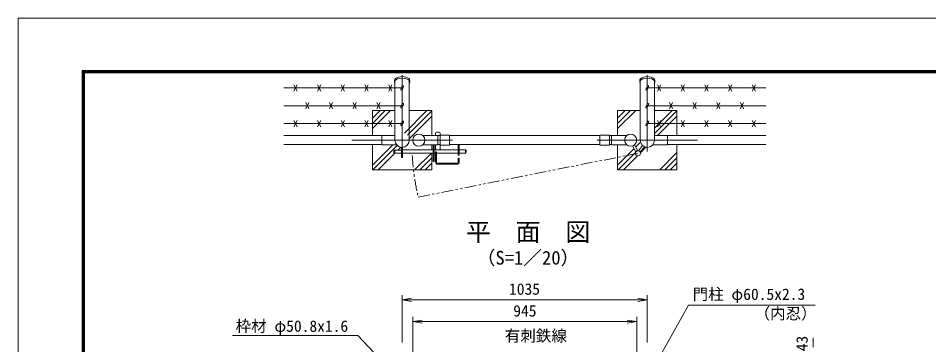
# Model space of a CAD drawing. Units: millimetres, scale not verified. Extents: x -4200 to 4200, y -2970 to 2970.
# Drawn here: x -4200 to -356, y 1594 to 2970 of the extents above; entities that cross this region are included whole.
import ezdxf
from ezdxf.enums import TextEntityAlignment as Align

# ---------------------------------------------------------------- set-up
doc = ezdxf.new("R2010")
doc.units = ezdxf.units.MM
doc.header["$LTSCALE"] = 20
doc.linetypes.add('USER1', pattern=[50.8, 31.75, -6.35, 6.35, -6.35])
doc.linetypes.add('USER3', pattern=[5, 2.5, -0.5, 0.5, -0.5, 0.5, -0.5])
for name, color, linetype, lineweight in [('0-0_D-STR-TXT', 7, 'Continuous', 9), ('0-1_D-TTL', 7, 'Continuous', 9), ('0-2_D-TTL-TXT', 7, 'Continuous', 18), ('0-3_D-STR4', 7, 'Continuous', 9), ('0-4_D-BMK', 2, 'USER1', 13), ('0-5_D-STR1', 1, 'Continuous', 18), ('0-7_D-DCR-HCH', 7, 'Continuous', 9), ('0-8_D-STR3', 3, 'Continuous', 13), ('0-9_D-STR-DIM', 7, 'Continuous', 9), ('0-A_0', 7, 'Continuous', 9)]:
    doc.layers.add(name, color=color, linetype=linetype, lineweight=lineweight)
doc.styles.add('ＭＳ ゴシック', font='')
doc.styles.get('ＭＳ ゴシック').set_extended_font_data('MS Gothic')

# ---------------------------------------------------------------- blocks, each defined once
blk = doc.blocks.new('_Open')
at = {"layer": '0-A_0'}
blk.add_line((-20, 3.33), (0, 0), dxfattribs=at)
blk.add_lwpolyline([(-20, -3.33), (0, 0), (-20, 0)], dxfattribs=at)
blk = doc.blocks.new('MLeader8')
at = {"layer": '0-0_D-STR-TXT'}
blk.add_line((-2535.88, 1398.97), (-2513.21, 1365.35), dxfattribs=at)
for points in [[(-2540.72, 1394.38), (-2766.16, 1632.3), (-3288.23, 1632.3), (-3295.43, 1632.3)], [(-2545.56, 1389.8), (-2513.21, 1365.35), (-2540.72, 1394.38)]]:
    blk.add_lwpolyline(points, dxfattribs=at)
blk = doc.blocks.new('MLeader9')
at = {"layer": '0-0_D-STR-TXT'}
blk.add_line((-1505.64, 1505.51), (-1531.08, 1473.93), dxfattribs=at)
for points in [[(-1511.45, 1508.78), (-1369.94, 1760.04), (-842.86, 1760.04), (-835.66, 1760.04)], [(-1517.26, 1512.06), (-1531.08, 1473.93), (-1511.45, 1508.78)]]:
    blk.add_lwpolyline(points, dxfattribs=at)

msp = doc.modelspace()

# ---------------------------------------------------------------- linework, layer by layer
at = {"layer": '0-1_D-TTL', "color": 2, "lineweight": 18}
msp.add_lwpolyline([(-4200, 2970), (4200, 2970), (4200, -2970), (-4200, -2970)], close=True, dxfattribs=at)
at = {"layer": '0-1_D-TTL'}
for points in [[(-3930, 2750), (3930, 2750), (3930, -2750), (-3930, -2750)], [(-3927.5, 2747.5), (3927.5, 2747.5), (3927.5, -2747.5), (-3927.5, -2747.5)], [(-3925, 2745), (3925, 2745), (3925, -2745), (-3925, -2745)], [(-3922.5, 2742.5), (3922.5, 2742.5), (3922.5, -2742.5), (-3922.5, -2742.5)], [(-3920, 2740), (3920, 2740), (3920, -2740), (-3920, -2740)]]:
    msp.add_lwpolyline(points, close=True, dxfattribs=at)
at = {"layer": '0-3_D-STR4'}
for p, q in [((-2704.32, 2581.18), (-2704.32, 2475.18)), ((-2609.57, 2581.18), (-2704.32, 2581.18)), ((-1669.32, 2581.18), (-1669.32, 2475.88)), ((-1574.57, 2581.18), (-1669.32, 2581.18)), ((-2454.32, 2414.98), (-2454.32, 2436.48))]:
    msp.add_line(p, q, dxfattribs=at)
for points in [[(-2454.32, 2475.88), (-2454.32, 2581.18), (-2549.07, 2581.18)], [(-1419.32, 2475.18), (-1419.32, 2581.18), (-1514.07, 2581.18)], [(-2704.32, 2437.18), (-2704.32, 2331.18), (-2454.32, 2331.18), (-2454.32, 2401.98)], [(-1669.32, 2436.48), (-1669.32, 2331.18), (-1419.32, 2331.18), (-1419.32, 2437.18)]]:
    msp.add_lwpolyline(points, dxfattribs=at)
at = {"layer": '0-4_D-BMK'}
for p, q in [((-2579.32, 2729.88), (-2579.32, 2408.11)), ((-1544.32, 2729.88), (-1544.32, 2408.11)), ((-2367.19, 2456.18), (-2791.45, 2456.18)), ((-1756.45, 2456.18), (-1332.19, 2456.18))]:
    msp.add_line(p, q, dxfattribs=at)
at = {"layer": '0-4_D-BMK', "linetype": 'USER3'}
msp.add_line((-2511.21, 2216.35), (-1583.71, 2401), dxfattribs=at)
msp.add_arc((-1577.22, 2438.98), 960.15, 182.81239, 193.40726, dxfattribs=at)
at = {"layer": '0-5_D-STR1'}
for p, q in [((-2611.42, 2701.18), (-2611.42, 2708.11)), ((-2609.57, 2706.55), (-2609.57, 2456.18)), ((-2549.07, 2706.55), (-2549.07, 2456.18)), ((-2547.22, 2701.18), (-2547.22, 2708.11)), ((-1576.42, 2701.18), (-1576.42, 2708.11)), ((-1574.57, 2706.55), (-1574.57, 2456.18)), ((-1514.07, 2706.55), (-1514.07, 2456.18)), ((-1512.22, 2701.18), (-1512.22, 2708.11)), ((-2664.32, 2475.18), (-3079.32, 2475.18)), ((-2428.72, 2475.18), (-2418.67, 2475.18)), ((-2378.67, 2475.18), (-1744.47, 2475.18)), ((-1704.47, 2475.18), (-1694.52, 2475.18)), ((-1459.32, 2475.18), (-1044.32, 2475.18)), ((-2664.32, 2437.18), (-3079.32, 2437.18)), ((-2428.72, 2437.18), (-2418.67, 2437.18)), ((-2378.67, 2437.18), (-1744.47, 2437.18)), ((-1704.47, 2437.18), (-1694.52, 2437.18)), ((-1459.32, 2437.18), (-1044.32, 2437.18))]:
    msp.add_line(p, q, dxfattribs=at)
for centre in [(-2508.67, 2456.18), (-1614.47, 2456.18)]:
    msp.add_circle(centre, 25.4, dxfattribs=at)
for centre in [(-2579.32, 2456.18), (-1544.32, 2456.18)]:
    msp.add_arc(centre, 30.25, 180, 0, dxfattribs=at)
for centre, start_param, end_param in [((-2579.32, 2701.18), 5.9420265, 9.7659367), ((-2579.32, 2708.11), 6.2831853, 9.424778), ((-1544.32, 2701.18), 5.9420265, 9.7659367), ((-1544.32, 2708.11), 6.2831853, 9.424778)]:
    msp.add_ellipse(centre, major_axis=(32.1, 0), ratio=0.5, start_param=start_param, end_param=end_param, dxfattribs=at)
at = {"layer": '0-7_D-DCR-HCH'}
for p, q in [((-2704.32, 2504.96), (-2628.1, 2581.18)), ((-2704.32, 2527.06), (-2650.2, 2581.18)), ((-2704.32, 2549.16), (-2672.3, 2581.18)), ((-2569.65, 2486), (-2474.47, 2581.18)), ((-2556.2, 2477.36), (-2454.32, 2579.24)), ((-1669.32, 2504.96), (-1593.1, 2581.18)), ((-1669.32, 2527.06), (-1615.2, 2581.18)), ((-1669.32, 2549.16), (-1637.3, 2581.18)), ((-1514.07, 2506.58), (-1439.47, 2581.18)), ((-1514.07, 2484.49), (-1419.32, 2579.24)), ((-2548.68, 2462.79), (-2454.32, 2557.14)), ((-1500.58, 2475.88), (-1419.32, 2557.14)), ((-2704.32, 2351.33), (-2619.17, 2436.48)), ((-2702.37, 2331.18), (-2599.72, 2433.84)), ((-2596.9, 2414.56), (-2584.99, 2426.47)), ((-1593.03, 2427.63), (-1574.14, 2446.51)), ((-1573.16, 2403.3), (-1549.99, 2426.47)), ((-2680.28, 2331.18), (-2609.9, 2401.56)), ((-2526.65, 2331.18), (-2455.85, 2401.98)), ((-1669.32, 2351.33), (-1600.37, 2420.29)), ((-1667.37, 2331.18), (-1593.85, 2404.7)), ((-1645.28, 2331.18), (-1586.01, 2390.45)), ((-1491.65, 2331.18), (-1419.32, 2403.51)), ((-2504.55, 2331.18), (-2454.32, 2381.41)), ((-2482.45, 2331.18), (-2454.32, 2359.31)), ((-1469.55, 2331.18), (-1419.32, 2381.41)), ((-1447.45, 2331.18), (-1419.32, 2359.31))]:
    msp.add_line(p, q, dxfattribs=at)
at = {"layer": '0-8_D-STR3'}
for p, q in [((-3079.32, 2676.18), (-2582.63, 2676.18)), ((-3022.61, 2662.77), (-3036.03, 2689.6)), ((-3022.61, 2689.6), (-3036.03, 2662.77)), ((-2922.61, 2662.77), (-2936.03, 2689.6)), ((-2922.61, 2689.6), (-2936.03, 2662.77)), ((-2822.61, 2662.77), (-2836.03, 2689.6)), ((-2822.61, 2689.6), (-2836.03, 2662.77)), ((-2722.61, 2662.77), (-2736.03, 2689.6)), ((-2722.61, 2689.6), (-2736.03, 2662.77)), ((-2622.61, 2662.77), (-2636.03, 2689.6)), ((-2622.61, 2689.6), (-2636.03, 2662.77)), ((-2578.89, 2684.21), (-2584.84, 2671.45)), ((-2573.45, 2681.68), (-2579.4, 2668.92)), ((-1543.89, 2684.21), (-1549.84, 2671.45)), ((-1538.45, 2681.68), (-1544.4, 2668.92)), ((-1044.32, 2676.18), (-1541.01, 2676.18)), ((-1501.03, 2662.77), (-1487.61, 2689.6)), ((-1501.03, 2689.6), (-1487.61, 2662.77)), ((-1401.03, 2662.77), (-1387.61, 2689.6)), ((-1401.03, 2689.6), (-1387.61, 2662.77)), ((-1301.03, 2662.77), (-1287.61, 2689.6)), ((-1301.03, 2689.6), (-1287.61, 2662.77)), ((-1201.03, 2662.77), (-1187.61, 2689.6)), ((-1201.03, 2689.6), (-1187.61, 2662.77)), ((-1101.03, 2662.77), (-1087.61, 2689.6)), ((-1101.03, 2689.6), (-1087.61, 2662.77)), ((-2972.61, 2587.77), (-2986.03, 2614.6)), ((-2972.61, 2614.6), (-2986.03, 2587.77)), ((-2872.61, 2587.77), (-2886.03, 2614.6)), ((-2872.61, 2614.6), (-2886.03, 2587.77)), ((-2772.61, 2587.77), (-2786.03, 2614.6)), ((-2772.61, 2614.6), (-2786.03, 2587.77)), ((-2672.61, 2587.77), (-2686.03, 2614.6)), ((-2672.61, 2614.6), (-2686.03, 2587.77)), ((-1451.03, 2587.77), (-1437.61, 2614.6)), ((-1451.03, 2614.6), (-1437.61, 2587.77)), ((-1351.03, 2587.77), (-1337.61, 2614.6)), ((-1351.03, 2614.6), (-1337.61, 2587.77)), ((-1251.03, 2587.77), (-1237.61, 2614.6)), ((-1251.03, 2614.6), (-1237.61, 2587.77)), ((-1151.03, 2587.77), (-1137.61, 2614.6)), ((-1151.03, 2614.6), (-1137.61, 2587.77)), ((-3079.32, 2601.18), (-2582.63, 2601.18)), ((-2578.89, 2609.21), (-2584.84, 2596.45)), ((-2573.45, 2606.68), (-2579.4, 2593.92)), ((-1543.89, 2609.21), (-1549.84, 2596.45)), ((-1538.45, 2606.68), (-1544.4, 2593.92)), ((-1044.32, 2601.18), (-1541.01, 2601.18)), ((-3022.61, 2512.77), (-3036.03, 2539.6)), ((-3022.61, 2539.6), (-3036.03, 2512.77)), ((-2922.61, 2512.77), (-2936.03, 2539.6)), ((-2922.61, 2539.6), (-2936.03, 2512.77)), ((-2822.61, 2512.77), (-2836.03, 2539.6)), ((-2822.61, 2539.6), (-2836.03, 2512.77)), ((-2722.61, 2512.77), (-2736.03, 2539.6)), ((-2722.61, 2539.6), (-2736.03, 2512.77)), ((-2622.61, 2512.77), (-2636.03, 2539.6)), ((-2622.61, 2539.6), (-2636.03, 2512.77)), ((-1501.03, 2512.77), (-1487.61, 2539.6)), ((-1501.03, 2539.6), (-1487.61, 2512.77)), ((-1401.03, 2512.77), (-1387.61, 2539.6)), ((-1401.03, 2539.6), (-1387.61, 2512.77)), ((-1301.03, 2512.77), (-1287.61, 2539.6)), ((-1301.03, 2539.6), (-1287.61, 2512.77)), ((-1201.03, 2512.77), (-1187.61, 2539.6)), ((-1201.03, 2539.6), (-1187.61, 2512.77)), ((-1101.03, 2512.77), (-1087.61, 2539.6)), ((-1101.03, 2539.6), (-1087.61, 2512.77)), ((-3079.32, 2526.18), (-2582.63, 2526.18)), ((-2578.89, 2534.21), (-2584.84, 2521.45)), ((-2573.45, 2531.68), (-2579.4, 2518.92)), ((-1543.89, 2534.21), (-1549.84, 2521.45)), ((-1538.45, 2531.68), (-1544.4, 2518.92)), ((-1044.32, 2526.18), (-1541.01, 2526.18)), ((-2492.64, 2475.88), (-2428.72, 2475.88)), ((-2438.22, 2484.98), (-2438.22, 2475.88)), ((-2433.22, 2489.98), (-2424.22, 2489.98)), ((-2428.72, 2475.88), (-2428.72, 2436.48)), ((-2419.22, 2484.98), (-2419.22, 2475.18)), ((-2418.67, 2477.48), (-2378.67, 2477.48)), ((-2418.67, 2434.88), (-2418.67, 2477.48)), ((-2378.67, 2434.88), (-2378.67, 2477.48)), ((-1744.47, 2477.48), (-1704.47, 2477.48)), ((-1744.47, 2434.88), (-1744.47, 2477.48)), ((-1704.47, 2434.88), (-1704.47, 2477.48)), ((-1630.51, 2475.88), (-1694.92, 2475.88)), ((-1694.92, 2475.88), (-1694.92, 2436.48)), ((-2664.32, 2436.48), (-2602.28, 2436.48)), ((-2581.62, 2426.02), (-2581.62, 2383.63)), ((-2579.32, 2425.93), (-2579.32, 2383.63)), ((-2577.02, 2426.02), (-2577.02, 2383.63)), ((-2492.64, 2436.48), (-2428.72, 2436.48)), ((-2444.22, 2436.48), (-2444.22, 2365.98)), ((-2438.22, 2436.48), (-2438.22, 2414.98)), ((-2419.22, 2437.18), (-2419.22, 2414.98)), ((-2418.67, 2434.88), (-2378.67, 2434.88)), ((-2343.22, 2437.18), (-2343.22, 2393.48)), ((-2338.72, 2437.18), (-2338.72, 2393.48)), ((-1744.47, 2434.88), (-1704.47, 2434.88)), ((-1630.51, 2436.48), (-1694.92, 2436.48)), ((-1606.95, 2431.92), (-1592.78, 2406.87)), ((-1598.16, 2436.71), (-1584.07, 2411.79)), ((-1581.78, 2411.62), (-1564.59, 2433.73)), ((-1573.89, 2405.49), (-1556.12, 2428.33)), ((-1459.32, 2436.48), (-1521.37, 2436.48)), ((-2613.67, 2411.56), (-2613.67, 2404.56)), ((-2610.67, 2414.56), (-2581.62, 2414.56)), ((-2610.67, 2414.56), (-2610.67, 2401.56)), ((-2610.67, 2401.56), (-2581.62, 2401.56)), ((-2577.02, 2383.63), (-2581.62, 2383.63)), ((-2577, 2414.98), (-2448.72, 2414.98)), ((-2577, 2401.98), (-2448.72, 2401.98)), ((-2444.22, 2414.98), (-2343.22, 2414.98)), ((-2444.22, 2401.98), (-2438.22, 2401.98)), ((-2438.22, 2406.98), (-2438.22, 2363.98)), ((-2438.22, 2406.98), (-2433.72, 2406.98)), ((-2433.72, 2406.98), (-2433.72, 2363.98)), ((-2433.72, 2401.98), (-2343.22, 2401.98)), ((-2343.22, 2393.48), (-2338.72, 2393.48)), ((-2338.72, 2414.98), (-2311.72, 2414.98)), ((-2338.72, 2401.98), (-2311.72, 2401.98)), ((-2311.72, 2414.98), (-2311.72, 2401.98)), ((-2308.72, 2411.98), (-2308.72, 2404.98)), ((-2429.22, 2359.48), (-2347.22, 2359.48)), ((-2429.22, 2354.98), (-2347.22, 2354.98)), ((-2342.72, 2379.98), (-2342.72, 2363.98)), ((-2342.72, 2379.98), (-2338.22, 2379.98)), ((-2338.22, 2379.98), (-2338.22, 2363.98))]:
    msp.add_line(p, q, dxfattribs=at)
for points in [[(-2664.32, 2436.48), (-2664.32, 2475.88), (-2609.57, 2475.88)], [(-1459.32, 2436.48), (-1459.32, 2475.88), (-1514.07, 2475.88)], [(-2448.72, 2436.48), (-2448.72, 2365.98), (-2444.22, 2365.98)]]:
    msp.add_lwpolyline(points, dxfattribs=at)
msp.add_circle((-1583.71, 2401), 10.8, dxfattribs=at)
for centre, radius, start, end in [((-2582.12, 2670.18), 3, 154.99707, 334.99524), ((-2576.17, 2682.94), 3, 334.99524, 154.99707), ((-1547.12, 2670.18), 3, 154.99707, 334.99524), ((-1541.17, 2682.94), 3, 334.99524, 154.99707), ((-2582.12, 2595.18), 3, 154.99707, 334.99524), ((-2576.17, 2607.94), 3, 334.99524, 154.99707), ((-1547.12, 2595.18), 3, 154.99707, 334.99524), ((-1541.17, 2607.94), 3, 334.99524, 154.99707), ((-2582.12, 2520.18), 3, 154.99707, 334.99524), ((-2576.17, 2532.94), 3, 334.99524, 154.99707), ((-1547.12, 2520.18), 3, 154.99707, 334.99524), ((-1541.17, 2532.94), 3, 334.99524, 154.99707), ((-2433.22, 2484.98), 5, 90, 180), ((-2424.22, 2484.98), 5, 0, 90), ((-2610.67, 2411.56), 3, 90, 180), ((-2610.67, 2404.56), 3, 180, 270), ((-2311.72, 2411.98), 3, 0, 90), ((-2311.72, 2404.98), 3, 270, 0), ((-2429.22, 2363.98), 9, 180, 270), ((-2429.22, 2363.98), 4.5, 180, 270), ((-2347.22, 2363.98), 4.5, 270, 0), ((-2347.22, 2363.98), 9, 270, 0)]:
    msp.add_arc(centre, radius, start, end, dxfattribs=at)
at = {"layer": '0-9_D-STR-DIM'}
for p, q in [((-2579.32, 1603.71), (-2579.32, 1803.51)), ((-2539.32, 1783.51), (-1584.32, 1783.51)), ((-1544.32, 1603.71), (-1544.32, 1803.51)), ((-2534.07, 1552.56), (-2534.07, 1711.55)), ((-2494.07, 1691.55), (-1629.07, 1691.55)), ((-1589.07, 1552.56), (-1589.07, 1711.55)), ((-844.32, 1583.56), (-844.32, 1623.56))]:
    msp.add_line(p, q, dxfattribs=at)

# ---------------------------------------------------------------- block references
at = {"layer": '0-0_D-STR-TXT'}
for name in ['MLeader9', 'MLeader8']:
    msp.add_blockref(name, (0, 0), dxfattribs=at)
at = {"layer": '0-9_D-STR-DIM', "xscale": 2, "yscale": 2, "rotation": 180}
for p in [(-2579.32, 1783.51), (-2534.07, 1691.55)]:
    msp.add_blockref('_Open', p, dxfattribs=at)
at = {"layer": '0-9_D-STR-DIM', "xscale": 2, "yscale": 2}
for p in [(-1544.32, 1783.51), (-1589.07, 1691.55)]:
    msp.add_blockref('_Open', p, dxfattribs=at)

# ---------------------------------------------------------------- texts
at = {"layer": '0-0_D-STR-TXT', "style": 'ＭＳ ゴシック'}
for s, p in [('門柱 φ60.5x2.3', (-1352.89, 1768.41)), ('（内忍）', (-1091.73, 1687.13)), ('枠材 φ50.8x1.6', (-3282.29, 1634.07)), ('有刺鉄線', (-2145.67, 1593.22))]:
    msp.add_text(s, height=48.09, dxfattribs=at).set_placement(p, align=Align.BOTTOM_LEFT)
at = {"layer": '0-2_D-TTL-TXT', "style": 'ＭＳ ゴシック'}
for s, height, p in [('平\u3000面\u3000図', 76.98, (-2309.81, 2007.54)), ('（S=1／20）', 57.77, (-2264.33, 1914.34))]:
    msp.add_text(s, height=height, dxfattribs=at).set_placement(p, align=Align.BOTTOM_LEFT)
at = {"layer": '0-9_D-STR-DIM', "style": 'ＭＳ ゴシック'}
for s, p in [('1035', (-2128.07, 1790.25)), ('945', (-2110.05, 1698.3))]:
    msp.add_text(s, height=48.09, dxfattribs=at).set_placement(p, align=Align.BOTTOM_LEFT)
msp.add_text('43', height=48.09, rotation=90, dxfattribs=at).set_placement((-852.63, 1566.22), align=Align.BOTTOM_LEFT)

doc.saveas('drawing.dxf')
